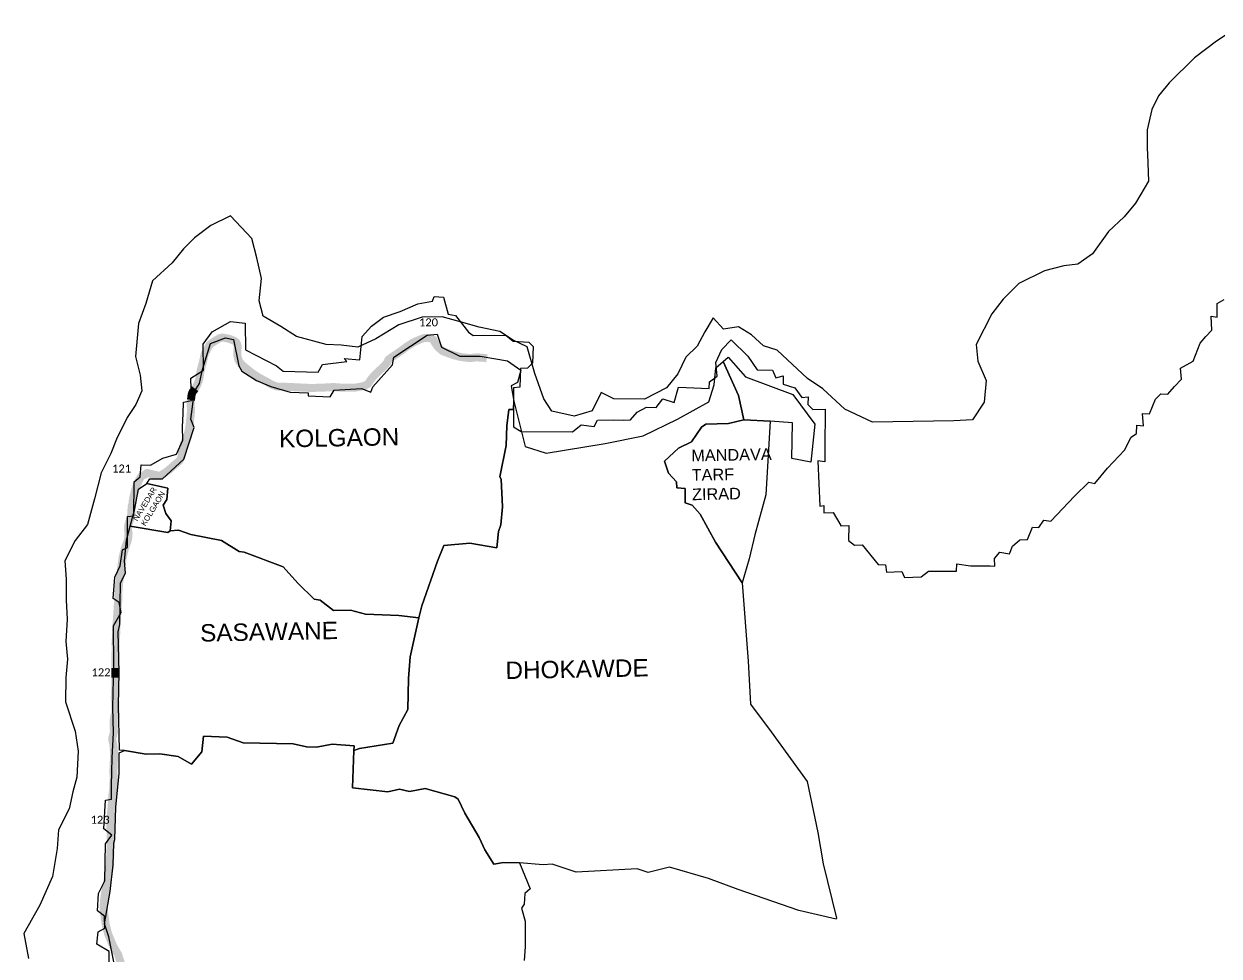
# Model space of a CAD drawing. Header units: metres. Extents: x 0 to 561379, y 0 to 4092696.
# Drawn here: x 274274 to 281741, y 2076673 to 2082498 of the extents above; entities that cross this region are included whole.
import ezdxf

# ---------------------------------------------------------------- set-up
doc = ezdxf.new("R2010")
doc.units = ezdxf.units.M
for name, color, linetype in [('ARTIFICIALLY PROTECTED', 10, 'Continuous'), ('COASTLINE', 5, 'Continuous'), ('DISTRICT BOUNDRY', 86, 'Continuous'), ('TALUKA BOUNDRY', 150, 'Continuous'), ('village', 32, 'Continuous'), ('VILLAGE NAME', 250, 'Continuous')]:
    doc.layers.add(name, color=color, linetype=linetype)
doc.styles.get("Standard").update_dxf_attribs({"font": 'calibri.ttf'})

msp = doc.modelspace()

# ---------------------------------------------------------------- linework, layer by layer
at = {"layer": 'ARTIFICIALLY PROTECTED', "const_width": 50, "flags": 128}
for points in [[(275924.7021344652, 2080229.565874454), (275913.6552884218, 2080230.041933626), (275898.7973362956, 2080231.625983786), (275871.960421496, 2080231.01577458), (275851.7892732014, 2080232.462940438), (275822.30858338, 2080244.143485444), (275795.7053434648, 2080259.474026776), (275764.3610396617, 2080276.009524753), (275737.1730125982, 2080291.238304515), (275709.3895568262, 2080308.630020336), (275689.6876579674, 2080322.847450163), (275672.6900220994, 2080337.784939084), (275659.0206206872, 2080347.88379487), (275641.2474861059, 2080362.663527455), (275628.9821286232, 2080375.476030936), (275620.347398289, 2080387.302011867), (275615.0528537321, 2080395.316858269), (275606.5814478152, 2080429.550801321), (275606.4277329748, 2080448.864674675), (275609.4955672974, 2080479.828303942), (275607.1566090499, 2080493.204147542), (275601.1746552449, 2080506.386680474), (275589.8251453907, 2080516.809889488), (275559.3028250348, 2080529.072802677), (275533.5355093974, 2080534.744333228), (275515.2836031201, 2080538.116582078), (275496.5419327416, 2080533.65045507), (275471.5413448818, 2080519.241607585), (275448.0746741833, 2080503.759792952), (275436.0050255857, 2080494.232162022), (275431.8376254793, 2080488.558188648), (275425.6927819444, 2080476.531949243), (275412.6574405832, 2080451.798569765), (275407.6870951356, 2080443.81331466), (275404.5835029103, 2080437.294212763), (275401.2885650549, 2080427.174378068), (275397.5260805797, 2080408.193447419), (275392.103165624, 2080383.419171596), (275390.6420932527, 2080378.184432031)], [(276832.0822385912, 2080524.029660523), (276821.8475585905, 2080530.228777566), (276807.8902546437, 2080534.57075327), (276790.2001833645, 2080536.121829417), (276776.2428794195, 2080535.49932394), (276759.4961433624, 2080529.917524828), (276740.5685785645, 2080521.856078899), (276717.9183898204, 2080512.554809561), (276702.8926021967, 2080504.828440137)], [(276702.8926021967, 2080504.828440137), (276687.8716503196, 2080495.663286747), (276661.4185922696, 2080478.141725315), (276629.0812361726, 2080454.027118752), (276602.7444051008, 2080435.783740856), (276568.6485797109, 2080412.639915338), (276553.540947523, 2080401.822702534), (276550.0737928661, 2080396.415214562), (276547.134106019, 2080387.844448311), (276542.0694129821, 2080380.058417249), (276533.5409028851, 2080369.537176675), (276523.7059839895, 2080358.708474281), (276511.010068992, 2080346.698166523), (276494.4137991347, 2080331.492099747), (276477.1847987146, 2080314.55146803), (276463.4313655563, 2080301.802951731), (276458.5137280751, 2080296.427086864), (276450.5068557241, 2080286.875187217), (276449.3322756399, 2080285.343338792)], [(275343.4397243592, 2080218.214342913), (275336.9270579066, 2080209.34635218), (275329.9185966408, 2080200.464479164), (275325.5382638413, 2080192.333464791), (275322.2759805451, 2080182.074017022), (275320.4703662039, 2080172.187640081), (275319.1358281343, 2080159.397742938), (275317.5659299622, 2080148.569683769), (275317.3526015057, 2080147.503630003)], [(275261.080573572, 2079808.704303584), (275256.4331907319, 2079788.742870203), (275251.1480923949, 2079776.904303671), (275246.1236348974, 2079769.371703482), (275239.0898928944, 2079762.341248052), (275228.4139444042, 2079752.925497816), (275216.083709929, 2079743.089721287), (275204.1771773955, 2079732.551333448), (275184.6832540203, 2079715.219186353), (275166.0760074418, 2079700.070963923), (275161.8410672821, 2079697.205573404), (275146.6006185159, 2079687.233558475), (275127.9142058694, 2079675.349167294), (275126.8341320502, 2079675.046480719)], [(275126.8341320502, 2079675.046480719), (275122.9122806769, 2079673.947396806), (275114.2728171701, 2079675.173247705), (275093.1383328724, 2079680.041981546), (275074.1517445339, 2079684.244682911), (275064.2789909333, 2079686.619625336), (275051.7405230567, 2079690.598364539), (275044.5308367177, 2079691.491626848), (275040.1212376865, 2079690.167784191), (275034.5797572091, 2079684.987328039), (275027.8466241909, 2079680.521481733), (275019.5045179274, 2079677.24641922), (275012.1903667929, 2079673.515420736), (275005.7022414141, 2079668.375673152), (274997.4610991362, 2079653.963462089), (274993.5401698889, 2079647.106492755), (274981.2257089969, 2079619.912470948), (274968.7599356947, 2079585.881735789), (274966.1629710549, 2079575.513809666), (274964.7480287201, 2079568.802139531)], [(274907.0449653853, 2079226.68793719), (274904.7247340357, 2079218.40901105), (274901.3000843149, 2079204.951231361), (274897.0692033709, 2079190.159108723), (274891.7983477027, 2079169.208180014), (274887.8600743974, 2079142.010171915), (274881.9468743648, 2079101.393693585), (274878.0259374646, 2079064.919878489), (274867.9911033252, 2078996.593648082), (274864.2493489177, 2078946.386994747), (274864.2493489177, 2078946.386994747), (274864.0779483626, 2078935.261014841), (274864.0779483626, 2078935.261014841), (274864.0779483626, 2078935.261014841), (274864.5454456678, 2078926.571040985), (274864.2477224095, 2078913.935924768), (274863.4397045622, 2078902.243318635), (274863.1532073501, 2078890.717223743), (274861.9934980404, 2078878.464419947), (274860.107766468, 2078859.347059951), (274858.7208793479, 2078832.416698328), (274856.5620468195, 2078802.746203854), (274855.0802763195, 2078773.782879213), (274853.3408903884, 2078756.562444375), (274850.7555454747, 2078735.559802991), (274850.260256666, 2078711.428767086), (274850.6376673955, 2078689.592817975), (274849.5591412981, 2078665.802906028), (274846.6273092725, 2078642.301172977), (274845.9002210285, 2078623.692871777), (274846.8925200048, 2078608.735887472), (274846.456872372, 2078592.076774144), (274846.2156460065, 2078572.952702895), (274845.9572436357, 2078561.822592912)], [(274844.6587483106, 2078473.281594186), (274844.4857980089, 2078458.593290429), (274846.0424043151, 2078415.674900799), (274846.017111321, 2078412.79963257)], [(274846.4204620305, 2078194.793278869), (274836.7581872023, 2078166.951583325), (274835.7362757135, 2078152.799548843), (274834.4932159761, 2078132.724081052), (274835.8067461092, 2078112.444465425), (274835.3329207043, 2078094.492084366), (274836.062857482, 2078075.087684325), (274830.1369381017, 2078048.248675454), (274827.2154106574, 2078039.018388589), (274825.7558931688, 2078033.766023031), (274825.7558931688, 2078025.741569693), (274827.7993600796, 2078017.133710768), (274829.2588775682, 2078011.297725213), (274831.319289194, 2078002.179305607)], [(274831.319289194, 2078002.179305607), (274832.9756203956, 2077994.849157246), (274837.05899355, 2077941.101443405), (274836.9342679924, 2077907.884471883), (274834.9859029699, 2077880.428014091), (274833.4021181957, 2077838.390650487), (274833.7515976822, 2077800.113449613), (274834.6364234834, 2077776.37092195), (274833.2882548051, 2077755.110206391), (274831.8180553149, 2077718.480011298), (274826.499331285, 2077678.273395155), (274823.2626847927, 2077624.285758179), (274817.7685720115, 2077558.655686023), (274815.2693396981, 2077524.858470729), (274815.1377112144, 2077507.009767352), (274813.767223931, 2077486.879879626), (274815.7337384089, 2077455.714207532), (274816.4650994535, 2077431.8844156), (274814.9916401318, 2077413.96351655), (274815.2875315768, 2077397.613365902), (274815.6569249788, 2077369.309830036), (274814.3330689108, 2077324.573063143), (274811.8172736833, 2077276.772287178), (274811.3766518218, 2077243.723788107), (274809.4652856644, 2077225.649578535), (274807.5368624249, 2077213.730274211), (274806.5035568011, 2077207.52379073), (274802.8492237208, 2077187.261351877), (274799.0919253703, 2077162.366017024), (274794.2312585645, 2077134.37069633), (274787.9297564207, 2077101.430884156), (274780.2800189907, 2077065.646101865), (274776.0242735029, 2077030.735862948), (274773.7746439608, 2077010.87112781), (274771.4111270256, 2076980.611131868), (274773.5524438664, 2076960.218847263), (274773.5524438664, 2076960.218847263), (274774.8322341407, 2076947.234376223)], [(274801.2324156539, 2076807.979552958), (274795.4441950403, 2076829.509599085), (274790.248772874, 2076850.530313913), (274783.8330851518, 2076877.297614741), (274781.0397581143, 2076898.271321933), (274777.9717598945, 2076920.298292012), (274775.1305770965, 2076944.207454119), (274775.1305770965, 2076944.207454119), (274774.8322341407, 2076947.234376223)]]:
    msp.add_lwpolyline(points, dxfattribs=at)
at = {"layer": 'COASTLINE', "const_width": 50, "flags": 128}
msp.add_lwpolyline([(277166.3607504873, 2080407.361704914), (277151.6960822188, 2080410.345645646), (277139.4480991562, 2080411.875879266), (277126.3130488048, 2080412.410224732), (277113.0050551142, 2080413.587327517), (277096.3877305416, 2080413.55208186), (277081.5055752659, 2080412.154092974), (277066.4745009648, 2080410.321836329), (277051.9036581665, 2080410.064359652), (277041.6545876357, 2080411.419097717), (277029.2423361859, 2080413.123054355), (277011.2327820054, 2080415.274584), (276994.2146677283, 2080418.325282192), (276981.2598922248, 2080421.739094676), (276956.2555161019, 2080427.980674157), (276939.7726889433, 2080434.435317189), (276927.9306779317, 2080438.153146703), (276914.4783378688, 2080443.859246529), (276898.1589285137, 2080449.600763907), (276888.6674473027, 2080454.47815874), (276880.7833336187, 2080460.863722828), (276864.8430819981, 2080474.345401399), (276853.6203812924, 2080487.659177723), (276848.680915278, 2080494.930194597), (276839.950871417, 2080508.01897722), (276832.0822385912, 2080524.029660523), (276821.8475585905, 2080530.228777566), (276807.8902546437, 2080534.57075327), (276790.2001833645, 2080536.121829417), (276776.2428794195, 2080535.49932394), (276759.4961433624, 2080529.917524828), (276740.5685785645, 2080521.856078899), (276717.9183898204, 2080512.554809561), (276702.8926021967, 2080504.828440137), (276687.8716503196, 2080495.663286747), (276661.4185922696, 2080478.141725315), (276629.0812361726, 2080454.027118752), (276602.7444051008, 2080435.783740856), (276568.6485797109, 2080412.639915338), (276553.540947523, 2080401.822702534), (276550.0737928661, 2080396.415214562), (276547.134106019, 2080387.844448311), (276542.0694129821, 2080380.058417249), (276533.5409028851, 2080369.537176675), (276523.7059839895, 2080358.708474281), (276511.010068992, 2080346.698166523), (276494.4137991347, 2080331.492099747), (276477.1847987146, 2080314.55146803), (276463.4313655563, 2080301.802951731), (276458.5137280751, 2080296.427086864), (276450.5068557241, 2080286.875187217), (276442.4394520306, 2080276.353946643), (276434.448602682, 2080265.141238586), (276428.9249894784, 2080255.657983875), (276421.989136936, 2080247.642794522), (276415.0442789342, 2080243.410928074), (276402.6216830565, 2080236.690601288), (276383.0318187803, 2080232.264219746), (276352.8430135677, 2080226.143403139), (276335.2578806964, 2080225.006419674), (276320.249563598, 2080225.084690063), (276304.0378457992, 2080224.214405873), (276282.5380238869, 2080224.434058759), (276254.0468052616, 2080225.221738753), (276225.0880001848, 2080227.592120049), (276206.2077810502, 2080228.804982207), (276171.6241496463, 2080226.362246717), (276133.4518003066, 2080225.017766948), (276073.2168334418, 2080222.732045449), (276011.1373128009, 2080225.268069445), (275990.7807257002, 2080226.362221031), (275955.0903779392, 2080228.256305913), (275913.6552884218, 2080230.041933626), (275898.7973362956, 2080231.625983786), (275871.960421496, 2080231.01577458), (275851.7892732014, 2080232.462940438), (275822.30858338, 2080244.143485444), (275795.7053434648, 2080259.474026776), (275764.3610396617, 2080276.009524753), (275737.1730125982, 2080291.238304515), (275709.3895568262, 2080308.630020336), (275689.6876579674, 2080322.847450163), (275672.6900220994, 2080337.784939084), (275659.0206206872, 2080347.88379487), (275641.2474861059, 2080362.663527455), (275628.9821286232, 2080375.476030936), (275620.347398289, 2080387.302011867), (275615.0528537321, 2080395.316858269), (275606.5814478152, 2080429.550801321), (275606.4277329748, 2080448.864674675), (275609.4955672974, 2080479.828303942), (275607.1566090499, 2080493.204147542), (275601.1746552449, 2080506.386680474), (275589.8251453907, 2080516.809889488), (275559.3028250348, 2080529.072802677), (275533.5355093974, 2080534.744333228), (275515.2836031201, 2080538.116582078), (275496.5419327416, 2080533.65045507), (275471.5413448818, 2080519.241607585), (275448.0746741833, 2080503.759792952), (275436.0050255857, 2080494.232162022), (275431.8376254793, 2080488.558188648), (275425.6927819444, 2080476.531949243), (275412.6574405832, 2080451.798569765), (275407.6870951356, 2080443.81331466), (275404.5835029103, 2080437.294212763), (275401.2885650549, 2080427.174378068), (275397.5260805797, 2080408.193447419), (275392.103165624, 2080383.419171596), (275385.6873820131, 2080360.432660477), (275380.3250313085, 2080341.538704846), (275375.7090192389, 2080317.73049764), (275373.0396685968, 2080297.239311904), (275370.2087271566, 2080280.91209618), (275363.9724617529, 2080260.565331914), (275359.216478563, 2080249.181740265), (275353.5845712398, 2080235.296215575), (275345.5627440866, 2080221.105158742), (275336.9270579066, 2080209.34635218), (275329.9185966408, 2080200.464479164), (275325.5382638413, 2080192.333464791), (275322.2759805451, 2080182.074017022), (275320.4703662039, 2080172.187640081), (275319.1358281343, 2080159.397742938), (275317.5659299622, 2080148.569683769), (275316.0672451343, 2080141.080394102), (275315.5961688627, 2080131.350749791), (275315.9102197104, 2080117.541125718), (275317.3245167255, 2080093.256358902), (275317.1603699672, 2080073.209805338), (275316.2969081692, 2080053.672043196), (275312.7597413646, 2080028.281357226), (275310.6400761756, 2080007.40975967), (275308.1230405262, 2079982.097976035), (275307.1751909154, 2079973.582527183), (275300.816551415, 2079945.492223514), (275291.6239768837, 2079919.870405158), (275286.5211847076, 2079907.629822647), (275277.3132206114, 2079880.288969796), (275269.3765721003, 2079858.473667302), (275265.6086740607, 2079845.668118336), (275263.3412411825, 2079831.427533134), (275261.080573572, 2079808.704303584), (275256.4331907319, 2079788.742870203), (275251.1480923949, 2079776.904303671), (275246.1236348974, 2079769.371703482), (275239.0898928944, 2079762.341248052), (275228.4139444042, 2079752.925497816), (275216.083709929, 2079743.089721287), (275204.1771773955, 2079732.551333448), (275184.6832540203, 2079715.219186353), (275166.0760074418, 2079700.070963923), (275161.8410672821, 2079697.205573404), (275146.6006185159, 2079687.233558475), (275127.9142058694, 2079675.349167294), (275122.9122806769, 2079673.947396806), (275114.2728171701, 2079675.173247705), (275093.1383328724, 2079680.041981546), (275074.1517445339, 2079684.244682911), (275064.2789909333, 2079686.619625336), (275051.7405230567, 2079690.598364539), (275044.5308367177, 2079691.491626848), (275040.1212376865, 2079690.167784191), (275034.5797572091, 2079684.987328039), (275027.8466241909, 2079680.521481733), (275019.5045179274, 2079677.24641922), (275012.1903667929, 2079673.515420736), (275005.7022414141, 2079668.375673152), (274997.4610991362, 2079653.963462089), (274993.5401698889, 2079647.106492755), (274981.2257089969, 2079619.912470948), (274968.7599356947, 2079585.881735789), (274966.1629710549, 2079575.513809666), (274961.8047143921, 2079554.840754401), (274957.5938693518, 2079539.847380879), (274954.2974036504, 2079520.084918606), (274951.9288478236, 2079498.252556464), (274948.3760140833, 2079488.125613161), (274946.9136480609, 2079480.844728577), (274946.6505147542, 2079473.216502188), (274945.7293701475, 2079460.327762716), (274945.0656617798, 2079444.505271441), (274944.2759057931, 2079432.668420177), (274942.4314801792, 2079419.751164371), (274938.7472578189, 2079405.810107874), (274935.263682655, 2079393.93864836), (274931.2886361224, 2079382.188005659), (274925.8938692353, 2079366.668902441), (274924.1063048769, 2079353.178016755), (274924.0988274757, 2079341.294424433), (274925.9674709227, 2079325.32776589), (274927.6780154495, 2079314.148719971), (274926.8738187659, 2079302.541859858), (274925.9526741591, 2079289.258394297), (274923.3676340446, 2079273.405924244), (274920.2089661642, 2079261.290985127), (274913.3447741921, 2079243.79979605), (274909.0025405317, 2079233.672852748), (274904.7247340357, 2079218.40901105), (274901.3000843149, 2079204.951231361), (274897.0692033709, 2079190.159108723), (274891.7983477027, 2079169.208180014), (274887.8600743974, 2079142.010171915), (274881.9468743648, 2079101.393693585), (274878.0259374646, 2079064.919878489), (274867.9911033252, 2078996.593648082), (274864.2493489177, 2078946.386994747), (274864.2493489177, 2078946.386994747), (274864.0779483626, 2078935.261014841), (274864.0779483626, 2078935.261014841), (274864.0779483626, 2078935.261014841), (274864.5454456678, 2078926.571040985), (274864.2477224095, 2078913.935924768), (274863.4397045622, 2078902.243318635), (274863.1532073501, 2078890.717223743), (274861.9934980404, 2078878.464419947), (274860.107766468, 2078859.347059951), (274858.7208793479, 2078832.416698328), (274856.5620468195, 2078802.746203854), (274855.0802763195, 2078773.782879213), (274853.3408903884, 2078756.562444375), (274850.7555454747, 2078735.559802991), (274850.260256666, 2078711.428767086), (274850.6376673955, 2078689.592817975), (274849.5591412981, 2078665.802906028), (274846.6273092725, 2078642.301172977), (274845.9002210285, 2078623.692871777), (274846.8925200048, 2078608.735887472), (274846.456872372, 2078592.076774144), (274846.2156460065, 2078572.952702895), (274845.4842849619, 2078541.450945236), (274845.0167635003, 2078503.687067926), (274844.4857980089, 2078458.593290429), (274846.0424043151, 2078415.674900799), (274845.6431835104, 2078370.292100614), (274841.8449469522, 2078292.056582269), (274842.1598879667, 2078274.297982041), (274844.4375264623, 2078262.631706354), (274846.4204620305, 2078194.793278869), (274836.7581872023, 2078166.951583325), (274835.7362757135, 2078152.799548843), (274834.4932159761, 2078132.724081052), (274835.8067461092, 2078112.444465425), (274835.3329207043, 2078094.492084366), (274836.062857482, 2078075.087684325), (274830.1369381017, 2078048.248675454), (274827.2154106574, 2078039.018388589), (274825.7558931688, 2078033.766023031), (274825.7558931688, 2078025.741569693), (274827.7993600796, 2078017.133710768), (274829.2588775682, 2078011.297725213), (274832.9756203956, 2077994.849157246), (274837.05899355, 2077941.101443405), (274836.9342679924, 2077907.884471883), (274834.9859029699, 2077880.428014091), (274833.4021181957, 2077838.390650487), (274833.7515976822, 2077800.113449613), (274834.6364234834, 2077776.37092195), (274833.2882548051, 2077755.110206391), (274831.8180553149, 2077718.480011298), (274826.499331285, 2077678.273395155), (274823.2626847927, 2077624.285758179), (274817.7685720115, 2077558.655686023), (274815.2693396981, 2077524.858470729), (274815.1377112144, 2077507.009767352), (274813.767223931, 2077486.879879626), (274815.7337384089, 2077455.714207532), (274816.4650994535, 2077431.8844156), (274814.9916401318, 2077413.96351655), (274815.2875315768, 2077397.613365902), (274815.6569249788, 2077369.309830036), (274814.3330689108, 2077324.573063143), (274811.8172736833, 2077276.772287178), (274811.3766518218, 2077243.723788107), (274809.4652856644, 2077225.649578535), (274807.5368624249, 2077213.730274211), (274806.5035568011, 2077207.52379073), (274802.8492237208, 2077187.261351877), (274799.0919253703, 2077162.366017024), (274794.2312585645, 2077134.37069633), (274787.9297564207, 2077101.430884156), (274780.2800189907, 2077065.646101865), (274776.0242735029, 2077030.735862948), (274773.7746439608, 2077010.87112781), (274771.4111270256, 2076980.611131868), (274773.5524438664, 2076960.218847263), (274773.5524438664, 2076960.218847263), (274775.1305770965, 2076944.207454119), (274775.1305770965, 2076944.207454119), (274777.9717598945, 2076920.298292012), (274781.0397581143, 2076898.271321933), (274783.8330851518, 2076877.297614741), (274790.248772874, 2076850.530313913), (274795.4441950403, 2076829.509599085), (274801.2324156539, 2076807.979552958), (274832.6152854813, 2076734.387504656), (274862.9744502408, 2076681.640540559), (274883.220655675, 2076616.614655925)], dxfattribs=at)
at = {"layer": 'DISTRICT BOUNDRY'}
msp.add_polyline3d([(281889.4091507542, 2082497.542716694, 0), (281724.4457154936, 2082389.979763136, 0), (281587.566229091, 2082284.834375932, 0), (281428.8038116031, 2082130.05889444, 0), (281362.1632371426, 2082047.515638426, 0), (281319.7541177731, 2081963.602931476, 0), (281291.248829579, 2081834.919346513, 0), (281292.0959412857, 2081718.868442896, 0), (281293.300492202, 2081683.433331509, 0), (281299.0269030206, 2081514.729920618, 0), (281218.1617079421, 2081377.422388314, 0), (281147.6811589836, 2081291.09081557, 0), (281049.1340621703, 2081199.773441436, 0), (280949.1256258244, 2081061.307753628, 0), (280858.3293924031, 2080995.405086765, 0), (280770.2940011633, 2080985.675647933, 0), (280650.2921476546, 2080955.71823269, 0), (280490.5608396876, 2080876.173580718, 0), (280391.9732277245, 2080777.217908482, 0), (280320.2215000524, 2080687.055734409, 0), (280222.6121295521, 2080494.958534924, 0), (280233.7186175254, 2080390.319447883, 0), (280285.5892008414, 2080270.175707892, 0), (280272.3300284214, 2080135.043012968, 0), (280201.0212588839, 2080023.614802509, 0), (280083.4142195844, 2080018.5661857, 0), (279576.0046462996, 2080010.042034974, 0), (279402.288140512, 2080091.158466893, 0), (279265.0787519797, 2080218.102922052, 0), (279169.7242767953, 2080282.349732808, 0), (278980.5744167223, 2080458.03583142, 0), (278895.3500087671, 2080486.488296065, 0), (278820.4974233742, 2080554.457400298, 0), (278739.2156503843, 2080605.84551001, 0), (278643.6556231742, 2080589.764644141, 0), (278579.0471985789, 2080660.191085821, 0), (278527.7458487457, 2080573.759033975, 0), (278480.2404290901, 2080484.730496319, 0), (278408.6470862405, 2080414.899061844, 0), (278359.8086314576, 2080311.90189735, 0), (278288.1262857234, 2080222.98009977, 0), (278151.6388349901, 2080152.217448345, 0), (277959.4920220834, 2080154.386747457, 0), (277880.7885560173, 2080194.326481785, 0), (277824.284890639, 2080079.809362298, 0), (277712.1782430862, 2080047.172965339, 0), (277572.4140468533, 2080077.190405671, 0), (277521.9420121538, 2080155.231090649, 0), (277465.4832180963, 2080313.574803506, 0), (277417.9837638526, 2080480.818717237, 0), (277325.406398081, 2080524.628923891, 0), (277248.1156011132, 2080574.704573639, 0), (277117.3470172166, 2080603.342389975, 0), (277008.2163518404, 2080633.169095618, 0), (276886.4088949182, 2080668.200452021, 0), (276761.8912089681, 2080664.905021402, 0), (276615.5598961317, 2080617.105738242, 0), (276471.5890551321, 2080529.773354179, 0), (276360.8387214203, 2080478.030303356, 0), (276255.4978400538, 2080489.977485453, 0), (276161.5503175012, 2080494.202628256, 0), (275976.4689665239, 2080543.475336425, 0), (275879.0637212989, 2080607.615512075, 0), (275768.9555347955, 2080671.868076734, 0), (275742.7686328413, 2080766.290640478, 0), (275758.7540603479, 2080907.755405706, 0), (275728.9309006408, 2081036.620406163, 0), (275697.7951856712, 2081156.576495643, 0), (275563.8267171418, 2081298.472127441, 0), (275441.5728996192, 2081238.970744461, 0), (275339.5981862767, 2081160.307955787, 0), (275271.9831132976, 2081091.69714486, 0), (275199.1965129679, 2081005.276164127, 0), (275078.0807965425, 2080892.324094933, 0), (275035.5129820796, 2080750.953536775, 0), (274989.0900630363, 2080626.306332619, 0), (274970.1686590984, 2080418.625027268, 0), (275000.0587786291, 2080303.686292924, 0), (275009.7203820773, 2080204.349256781, 0), (274973.6255178141, 2080119.030254887, 0), (274919.7768741475, 2080037.696020679, 0), (274851.767096251, 2079903.707088907, 0), (274817.8385350942, 2079813.045250074, 0), (274756.2551256727, 2079692.994981626, 0), (274714.5252032515, 2079530.923185186, 0), (274670.2026296604, 2079368.841815308, 0), (274594.6508998745, 2079270.563376637, 0), (274528.9485937121, 2079143.016854335, 0), (274538.6309832291, 2079028.166019471, 0), (274538.2388652526, 2078898.032421474, 0), (274544.1379242206, 2078779.377287336, 0), (274536.1507593028, 2078637.81639224, 0), (274545.862926828, 2078528.04041189, 0), (274536.6851739071, 2078414.522111915, 0), (274533.6787878508, 2078262.697928576, 0), (274593.4590010404, 2078077.650680695, 0), (274613.1823521067, 2077952.595895251, 0), (274605.1013602173, 2077790.564267456, 0), (274579.6432880802, 2077700.020337882, 0), (274556.6091642325, 2077592.917899903, 0), (274489.4110823011, 2077461.627510218, 0), (274481.458600106, 2077345.51320717, 0), (274451.8347657115, 2077169.543131854, 0), (274373.0073628708, 2076992.395162972, 0), (274273.9228875559, 2076814.047720666, 0), (274303.6193212578, 2076658.363713342, 0)], dxfattribs=at)
at = {"layer": 'TALUKA BOUNDRY'}
msp.add_polyline3d([(274806.9355000119, 2076545.928179918, 0), (274805.9985241748, 2076702.903834678, 0), (274730.3748657398, 2076748.235599521, 0), (274736.940537821, 2076825.158220059, 0), (274779.5340913063, 2076848.339586698, 0), (274777.6022411173, 2076922.402627745, 0), (274732.8638446641, 2076955.517341146, 0), (274739.8206945963, 2077065.012818715, 0), (274780.268694734, 2077144.490192266, 0), (274783.0420983873, 2077375.461302842, 0), (274823.16942625, 2077428.288192662, 0), (274772.8623760235, 2077467.393012344, 0), (274783.4931884472, 2077647.922697098, 0), (274820.2306253131, 2077653.404711624, 0), (274821.261816556, 2077739.278602919, 0), (274822.2930489313, 2077825.152500344, 0), (274826.1447687446, 2077910.992532243, 0), (274833.6704378095, 2078067.866761173, 0), (274829.950120487, 2078227.837673297, 0), (274835.9361049726, 2078491.347946872, 0), (274833.2479861756, 2078737.192892662, 0), (274882.2071570522, 2078821.010300247, 0), (274868.8526276808, 2078883.364283398, 0), (274832.4733626624, 2078907.494136225, 0), (274842.5352848867, 2079040.645207522, 0), (274874.4121257029, 2079111.340596094, 0), (274889.722982141, 2079211.851018451, 0), (274920.9235765716, 2079226.28419507, 0), (274920.4155547213, 2079418.794221905, 0), (274959.9697365455, 2079424.242273089, 0), (274962.5129826123, 2079635.966032258, 0), (274999.566604167, 2079668.098537822, 0), (275006.0961139783, 2079742.060074668, 0), (275065.3196289851, 2079741.348833613, 0), (275141.9795341694, 2079783.371613366, 0), (275226.9040947589, 2079809.006721375, 0), (275267.4520747811, 2079897.368026732, 0), (275265.6267560407, 2079980.314570434, 0), (275269.4062002785, 2080060.23227644, 0), (275270.2944879527, 2080134.261488151, 0), (275321.1984606407, 2080145.497118481, 0), (275317.2279931078, 2080284.739684107, 0), (275396.7940117684, 2080334.132320708, 0), (275393.1073576895, 2080497.064182935, 0), (275450.4315972381, 2080573.378077846, 0), (275564.0138657504, 2080637.171293039, 0), (275656.9682030507, 2080627.172530837, 0), (275657.8014482589, 2080461.313557861, 0), (275851.2150608076, 2080361.265015904, 0), (275893.1261639007, 2080328.185970739, 0), (276113.0557609271, 2080322.593713588, 0), (276139.0027049207, 2080369.668796506, 0), (276291.533272091, 2080388.577036087, 0), (276274.8252381142, 2080406.546109344, 0), (276373.4561639156, 2080399.44483064, 0), (276386.4690862831, 2080544.406635933, 0), (276446.4674031678, 2080608.844857557, 0), (276520.4593009214, 2080664.231474236, 0), (276625.2587288607, 2080701.481323872, 0), (276735.8035977937, 2080747.547907761, 0), (276826.2550194369, 2080764.238908691, 0), (276836.4955783512, 2080795.213309153, 0), (276895.6622304847, 2080790.065793248, 0), (276924.0195300955, 2080684.592275686, 0), (276970.4612732931, 2080676.635088584, 0), (277051.0070740889, 2080572.021063455, 0), (277080.3615970375, 2080550.200227548, 0), (277284.8653174096, 2080552.208997021, 0), (277330.9729186838, 2080516.121926586, 0), (277428.1930144606, 2080509.042947445, 0), (277456.076420378, 2080482.057525534, 0), (277450.5970569607, 2080376.98740667, 0), (277420.6171381555, 2080346.24738527, 0), (277375.4613044625, 2080343.822601852, 0), (277372.6607950729, 2080226.874391527, 0), (277333.1447740455, 2080224.382632659, 0), (277333.1641533501, 2080107.400884536, 0), (277333.0604146889, 2079980.055165336, 0), (277380.6676799208, 2079951.354472293, 0), (277702.1763109911, 2079949.016671631, 0), (277756.2851412555, 2079992.797797521, 0), (277836.5346767816, 2079981.480322845, 0), (277858.1594589179, 2080021.204722547, 0), (277955.5048985515, 2080024.492719118, 0), (278018.9215773733, 2080020.779450358, 0), (278062.6678835981, 2080023.222563199, 0), (278105.5479024557, 2080071.579957342, 0), (278105.5479024557, 2080071.579957342, 0), (278163.7276002783, 2080101.986943973, 0), (278163.7276002783, 2080101.986943973, 0), (278224.3589757932, 2080101.268876268, 0), (278265.8809424329, 2080154.084965066, 0), (278336.1369728413, 2080132.522515265, 0), (278362.6564145672, 2080228.458667313, 0), (278555.75919107, 2080220.251230872, 0), (278556.2493927084, 2080261.706931527, 0), (278604.610058887, 2080296.673554664, 0), (278597.1652570271, 2080382.646089056, 0), (278634.7793487731, 2080462.903220337, 0), (278691.8968451066, 2080522.93951592, 0), (278796.4572134536, 2080421.011906231, 0), (278854.6807101031, 2080335.920583338, 0), (278950.5438393954, 2080333.307982978, 0), (278971.1522445788, 2080287.161040457, 0), (279016.412394274, 2080298.473006304, 0), (279017.210920436, 2080246.6368557, 0), (279090.2696992874, 2080223.563450774, 0), (279090.2696992874, 2080223.563450774, 0), (279133.2817435097, 2080163.825626728, 0), (279174.2246940262, 2080167.785099521, 0), (279170.8285517951, 2080118.959996548, 0), (279202.892531162, 2080087.485956415, 0), (279280.4788036105, 2080089.53295444, 0), (279277.5825107053, 2079843.76078959, 0), (279278.0155718344, 2079760.833094205, 0), (279234.3738361308, 2079767.270430816, 0), (279246.5607400001, 2079485.041912251, 0), (279271.9768914486, 2079487.703964585, 0), (279271.4535833803, 2079443.287326619, 0), (279271.4535833803, 2079443.287326619, 0), (279329.3014565208, 2079445.567389887, 0), (279377.6950881208, 2079363.555693909, 0), (279376.2675752635, 2079362.091744666, 0), (279427.0478277138, 2079362.974604268, 0), (279424.5483661018, 2079270.456623246, 0), (279424.5483661018, 2079270.456623246, 0), (279462.2721274934, 2079240.397397975, 0), (279511.6600140952, 2079242.777669536, 0), (279610.3568732541, 2079120.934833548, 0), (279656.8551803272, 2079117.426482325, 0), (279663.3833758319, 2079072.927036621, 0), (279757.912133755, 2079076.258021548, 0), (279774.3982944966, 2079039.045384244, 0), (279880.2253211511, 2079043.724977385, 0), (279925.7484035958, 2079077.247615967, 0), (280100.6349568311, 2079078.15597034, 0), (280102.5836658994, 2079124.036416896, 0), (280187.0501583423, 2079111.19934684, 0), (280187.0501583423, 2079111.19934684, 0), (280309.7454173523, 2079111.241181034, 0), (280339.3399552085, 2079109.413479374, 0), (280337.0751803485, 2079156.824030304, 0), (280371.3858176646, 2079196.402079052, 0), (280430.505214887, 2079186.824707232, 0), (280450.8015254151, 2079233.970852469, 0), (280494.9996604614, 2079274.913979286, 0), (280542.9595988523, 2079275.832919, 0), (280574.9002522553, 2079353.938484556, 0), (280614.3475351435, 2079350.515038616, 0), (280645.9064306667, 2079396.048703633, 0), (280689.5491569642, 2079389.614792343, 0), (280836.6391860629, 2079546.333406795, 0), (280926.5113741953, 2079634.126952135, 0), (280964.4960617793, 2079626.279050348, 0), (281044.5748467406, 2079720.850924955, 0), (281150.266929494, 2079835.113824957, 0), (281190.6903585428, 2079915.342091716, 0), (281224.8076015378, 2079938.635452801, 0), (281226.8228965113, 2079990.437931406, 0), (281267.6615161604, 2079985.518723416, 0), (281262.9205916532, 2080062.572734354, 0), (281305.2036401504, 2080060.598206988, 0), (281342.9529239801, 2080153.444230295, 0), (281375.7805340922, 2080187.118055299, 0), (281420.8660049192, 2080183.630300898, 0), (281462.3261752434, 2080232.01091864, 0), (281506.5888488179, 2080278.878166453, 0), (281498.92354623, 2080347.081711316, 0), (281578.4009474586, 2080390.576737749, 0), (281623.4313434386, 2080503.328196309, 0), (281657.7541555785, 2080544.388664827, 0), (281694.8794968238, 2080583.935765033, 0), (281691.6680911395, 2080671.336882946, 0), (281729.6593981006, 2080664.230613251, 0), (281729.2505423726, 2080750.118302007, 0), (281771.8425972081, 2080774.794368338, 0)], dxfattribs=at)
at = {"layer": 'village'}
msp.add_lwpolyline([(274840.9638157301, 2076605.485741276), (274803.7730017523, 2076794.390181402), (274777.2569103077, 2076875.17813999), (274811.9675210122, 2077077.196761065), (274831.6050157353, 2077243.846019713), (274831.6050157353, 2077243.846019713), (274831.6050157353, 2077243.846019713), (274835.8886278888, 2077378.490704565), (274842.8796793097, 2077402.505966387), (274847.6195391663, 2077604.304470355), (274868.5437651902, 2077814.693186729), (274868.4702537756, 2077943.932163374), (274903.1334589201, 2077958.657400745), (275037.7513602763, 2077934.941875529), (275123.2819040091, 2077937.390775181), (275236.6568816705, 2077920.471102398), (275320.4681530872, 2077873.424879414), (275384.76046604, 2077950.373698316), (275395.2692209614, 2078047.235118517), (275543.7453294637, 2078041.827638978), (275643.226103732, 2078005.804679773), (275955.3574836901, 2078000.403646195), (276038.9656380066, 2077980.571644134), (276101.8693541092, 2077978.453391831), (276199.1247359557, 2077996.344342406), (276338.2031850434, 2077986.665726571), (276335.4696050006, 2077958.281434306), (276327.6974854583, 2077723.86995989), (276548.4990191754, 2077698.729753789), (276620.6194190129, 2077715.283301755), (276683.1069283702, 2077701.092485079), (276780.6500225875, 2077719.353367392), (276966.9352207726, 2077669.228207408), (276986.3069094465, 2077654.362597644), (277029.5264800868, 2077566.333105495), (277117.3347802602, 2077414.401786522), (277154.1444180178, 2077337.889812224), (277209.6879097344, 2077247.294715546), (277269.7015803448, 2077257.615620904), (277370.7674919121, 2077256.29659806), (277437.7017990997, 2077094.468071082), (277404.1633310152, 2077064.301034652), (277399.8452406748, 2076997.744476838), (277383.1181872238, 2076972.830856015), (277406.4951397323, 2076892.098489513), (277406.2850563637, 2076730.856813764), (277398.7311492499, 2076646.246685246)], dxfattribs=at)
for points in [[(275193.8068461334, 2079393.210237063, 0), (275161.0590803415, 2079438.338854318, 0), (275144.6495775362, 2079490.825714858, 0), (275166.0687091429, 2079526.000518822, 0), (275174.0686713027, 2079597.297275628, 0), (275042.9098659782, 2079626.991347527, 0), (275061.6471221505, 2079655.313626981, 0), (275140.7146672817, 2079654.730437734, 0), (275272.8896196589, 2079778.602986188, 0), (275337.6569231242, 2079975.527292074, 0), (275315.7925356287, 2080027.591176198, 0), (275339.879264031, 2080201.291838499, 0), (275371.0121630369, 2080250.949879789, 0), (275389.2891981164, 2080337.950382235, 0), (275438.859886118, 2080501.024439482, 0), (275533.0745016419, 2080536.67898066, 0), (275583.470953952, 2080526.082988746, 0), (275617.2425385945, 2080361.089671695, 0), (275635.071854617, 2080328.63327422, 0), (275727.3716650588, 2080270.014214179, 0), (275815.6239182015, 2080232.290562934, 0), (275938.1021255378, 2080196.16579971, 0), (276048.7875248505, 2080193.508006917, 0), (276050.3510322247, 2080173.759207537, 0), (276187.9097821217, 2080166.733704278, 0), (276211.9823163579, 2080208.76648283, 0), (276382.0038208643, 2080219.381323136, 0), (276440.4284103423, 2080196.28179916, 0), (276454.5308411372, 2080230.723846442, 0), (276576.6323674653, 2080367.432838623, 0), (276585.027762089, 2080415.292969106, 0), (276793.1913056102, 2080553.796439462, 0), (276856.7103264607, 2080559.028059593, 0), (276883.1454631783, 2080477.05929535, 0), (276997.2815653013, 2080422.263652002, 0), (277123.3679150667, 2080420.895381108, 0), (277295.6050911123, 2080393.045144313, 0), (277378.4603438801, 2080334.821783612, 0), (277357.294841859, 2080257.713466011, 0), (277317.9875053965, 2080236.4649788, 0), (277334.8928786188, 2080140.839428705, 0), (277333.016357534, 2080087.837848996, 0), (277303.6783146218, 2080089.165668724, 0), (277290.6369633095, 2079985.419493472, 0), (277287.0597750781, 2079862.665679327, 0), (277247.8517401111, 2079667.382181605, 0), (277254.9041568192, 2079652.74779904, 0), (277264.6197122086, 2079479.860669682, 0), (277252.7433369723, 2079368.722654382, 0), (277238.809602419, 2079325.796007033, 0), (277229.105771966, 2079224.880730237, 0), (277059.4589998575, 2079253.709276143, 0), (276898.1413382388, 2079237.788110614, 0), (276857.5476834717, 2079141.040253288, 0), (276758.9566864218, 2078861.355248882, 0), (276740.6614559362, 2078786.686031941, 0), (276616.232700346, 2078800.587675784, 0), (276408.0195069725, 2078810.38895971, 0), (276314.2788337268, 2078833.696183777, 0), (276207.179695112, 2078833.257381929, 0), (276124.5579289144, 2078897.433760448, 0), (276086.6613197897, 2078904.270515032, 0), (275984.6440561713, 2079003.164905652, 0), (275893.8945749914, 2079104.500061374, 0), (275650.896881875, 2079196.742535353, 0), (275619.4073892745, 2079202.150586867, 0), (275507.6578037084, 2079269.715631804, 0), (275316.4139106153, 2079306.614466762, 0), (275239.7373026365, 2079334.889749549, 0), (275187.1160636439, 2079329.568629631, 0)], [(279076.3371248501, 2080004.796334874, 0), (278936.7701128336, 2080014.48116963, 0), (278770.8034441502, 2080024.728876977, 0), (278737.4993661537, 2080174.978133058, 0), (278641.9453541323, 2080388.281706958, 0), (278674.0399580884, 2080415.024479798, 0), (278781.8892775379, 2080292.817873085, 0), (279076.8655086617, 2080182.55812365, 0), (279215.9690084406, 2079995.711558957, 0), (279190.6028363733, 2079759.336803462, 0), (279070.4477203601, 2079781.404597359, 0)], [(279350.1508608162, 2076910.251666959, 0), (279347.771148796, 2076903.926801594, 0), (279115.6401600883, 2076957.414868066, 0), (278735.7871329646, 2077090.167174783, 0), (278551.1581010253, 2077157.128511424, 0), (278306.691099753, 2077228.192441248, 0), (278174.8151467431, 2077196.131881987, 0), (278106.0879502826, 2077217.712711049, 0), (277724.678472788, 2077197.501872564, 0), (277574.5111275435, 2077247.520881228, 0), (277518.0471833863, 2077243.772027762, 0), (277370.7674919121, 2077256.29659806, 0), (277269.7015803448, 2077257.615620904, 0), (277209.6879097344, 2077247.294715546, 0), (277154.1444180178, 2077337.889812224, 0), (277117.3347802602, 2077414.401786522, 0), (277029.5264800868, 2077566.333105495, 0), (276986.3069094465, 2077654.362597644, 0), (276966.9352207726, 2077669.228207408, 0), (276780.6500225875, 2077719.353367392, 0), (276683.1069283702, 2077701.092485079, 0), (276620.6194190129, 2077715.283301755, 0), (276548.4990191754, 2077698.729753789, 0), (276327.6974854583, 2077723.86995989, 0), (276335.4696050006, 2077958.281434306, 0), (276369.6395312408, 2077970.787297705, 0), (276578.1290496428, 2078004.360796594, 0), (276618.1418087633, 2078113.881589271, 0), (276673.387291846, 2078213.441162842, 0), (276676.7010427053, 2078407.052748725, 0), (276687.790485883, 2078542.064785971, 0), (276740.6614559362, 2078786.686031941, 0), (276758.9566864218, 2078861.355248882, 0), (276857.5476834717, 2079141.040253288, 0), (276898.1413382388, 2079237.788110614, 0), (277059.4589998575, 2079253.709276143, 0), (277229.105771966, 2079224.880730237, 0), (277238.809602419, 2079325.796007033, 0), (277252.7433369723, 2079368.722654382, 0), (277264.6197122086, 2079479.860669682, 0), (277254.9041568192, 2079652.74779904, 0), (277247.8517401111, 2079667.382181605, 0), (277287.0597750781, 2079862.665679327, 0), (277290.6369633095, 2079985.419493472, 0), (277303.6783146218, 2080089.165668724, 0), (277333.016357534, 2080087.837848996, 0), (277334.8928786188, 2080140.839428705, 0), (277404.5608113519, 2079858.137427438, 0), (277536.4360361804, 2079814.595967589, 0), (277905.5961727594, 2079876.541283129, 0), (278143.3523230851, 2079923.192719111, 0), (278356.3186973189, 2080027.045891732, 0), (278552.0553489191, 2080136.529350395, 0), (278585.2447705981, 2080242.735524314, 0), (278596.8687021751, 2080349.019644435, 0), (278641.9453541323, 2080388.281706958, 0), (278737.4993661537, 2080174.978133058, 0), (278770.8034441502, 2080024.728876977, 0), (278675.990089045, 2080000.024339706, 0), (278535.0048313553, 2079997.31365536, 0), (278507.3190232722, 2079977.570111501, 0), (278444.0739148183, 2079886.849308547, 0), (278364.177460022, 2079846.733222169, 0), (278276.3790981338, 2079766.03682861, 0), (278300.9308316296, 2079689.627288424, 0), (278351.677737126, 2079636.524838593, 0), (278352.2579331836, 2079599.415473924, 0), (278405.1844062553, 2079593.958281364, 0), (278404.7740266745, 2079506.078671143, 0), (278449.1614940281, 2079489.591929663, 0), (278499.525507685, 2079433.667951556, 0), (278594.9689068565, 2079258.482722163, 0), (278760.2550821322, 2079005.958744859, 0), (278798.0958314673, 2078516.272894542, 0), (278812.4220486095, 2078247.392178121, 0), (278942.4901811982, 2078075.342197536, 0), (279166.993464348, 2077763.836027952, 0), (279234.1796434563, 2077445.526765687, 0), (279267.3820361316, 2077249.818942809, 0)], [(278405.1844062553, 2079593.958281364, 0), (278352.2579331836, 2079599.415473924, 0), (278351.677737126, 2079636.524838593, 0), (278300.9308316296, 2079689.627288424, 0), (278276.3790981338, 2079766.03682861, 0), (278364.177460022, 2079846.733222169, 0), (278444.0739148183, 2079886.849308547, 0), (278507.3190232722, 2079977.570111501, 0), (278535.0048313553, 2079997.31365536, 0), (278675.990089045, 2080000.024339706, 0), (278770.8034441502, 2080024.728876977, 0), (278936.7701128336, 2080014.48116963, 0), (278909.6788431653, 2079554.896117271, 0), (278840.7582483944, 2079305.004003746, 0), (278804.8217197491, 2079156.081340116, 0), (278760.2550821322, 2079005.958744859, 0), (278594.9689068565, 2079258.482722163, 0), (278499.525507685, 2079433.667951556, 0), (278449.1614940281, 2079489.591929663, 0), (278404.7740266745, 2079506.078671143, 0)], [(275161.0590803415, 2079438.338854318, 0), (275193.8068461334, 2079393.210237063, 0), (275187.1160636439, 2079329.568629631, 0), (275173.4792727414, 2079320.684683246, 0), (274938.5774425589, 2079360.0955885, 0), (274964.5090925035, 2079458.604942759, 0), (274989.4912545932, 2079590.915605471, 0), (275042.9098659782, 2079626.991347527, 0), (275174.0686713027, 2079597.297275628, 0), (275166.0687091429, 2079526.000518822, 0), (275144.6495775362, 2079490.825714858, 0)], [(276338.2031850434, 2077986.665726571, 0), (276199.1247359557, 2077996.344342406, 0), (276101.8693541092, 2077978.453391831, 0), (276038.9656380066, 2077980.571644134, 0), (275955.3574836901, 2078000.403646195, 0), (275643.226103732, 2078005.804679773, 0), (275543.7453294637, 2078041.827638978, 0), (275395.2692209614, 2078047.235118517, 0), (275384.76046604, 2077950.373698316, 0), (275320.4681530872, 2077873.424879414, 0), (275236.6568816705, 2077920.471102398, 0), (275123.2819040091, 2077937.390775181, 0), (275037.7513602763, 2077934.941875529, 0), (274903.1334589201, 2077958.657400745, 0), (274870.8471536956, 2077960.613978158, 0), (274864.1680905968, 2078239.663291838, 0), (274868.4934773916, 2078444.122141822, 0), (274863.3108349263, 2078699.865356499, 0), (274872.7947282356, 2078745.026578256, 0), (274876.4630710576, 2079003.679848965, 0), (274908.9054794932, 2079068.089112483, 0), (274901.7825929364, 2079140.452308897, 0), (274915.5019955455, 2079271.822237754, 0), (274938.5774425589, 2079360.0955885, 0), (275173.4792727414, 2079320.684683246, 0), (275187.1160636439, 2079329.568629631, 0), (275239.7373026365, 2079334.889749549, 0), (275316.4139106153, 2079306.614466762, 0), (275507.6578037084, 2079269.715631804, 0), (275619.4073892745, 2079202.150586867, 0), (275650.896881875, 2079196.742535353, 0), (275893.8945749914, 2079104.500061374, 0), (275984.6440561713, 2079003.164905652, 0), (276086.6613197897, 2078904.270515032, 0), (276124.5579289144, 2078897.433760448, 0), (276207.179695112, 2078833.257381929, 0), (276314.2788337268, 2078833.696183777, 0), (276408.0195069725, 2078810.38895971, 0), (276616.232700346, 2078800.587675784, 0), (276740.6614559362, 2078786.686031941, 0), (276687.790485883, 2078542.064785971, 0), (276676.7010427053, 2078407.052748725, 0), (276673.387291846, 2078213.441162842, 0), (276618.1418087633, 2078113.881589271, 0), (276578.1290496428, 2078004.360796594, 0), (276369.6395312408, 2077970.787297705, 0), (276335.4696050006, 2077958.281434306, 0)]]:
    msp.add_polyline3d(points, close=True, dxfattribs=at)

# ---------------------------------------------------------------- texts
at = {"layer": 'ARTIFICIALLY PROTECTED', "char_height": 50, "attachment_point": 1}
for s, insert in [('120', (276742.4030639035, 2080657.988495765)), ('121', (274824.9897457605, 2079744.488318722)), ('122', (274696.5927718898, 2078471.59155644)), ('123', (274690.785226087, 2077550.113621523))]:
    msp.add_mtext_dynamic_manual_height_columns(s, width=84.3741295307409, gutter_width=1, heights=[74.18822369209585], dxfattribs=dict(at, insert=insert))
at = {"layer": 'VILLAGE NAME', "attachment_point": 1}
for s, width, gutter_width, insert, char_height, rotation in [('{\\fArial|b0|i0|c0|p34;KOLGAON}', 726.9294945531301, 543.7415680209039, (275866.5463409658, 2079959.536299372), 108.7483136041808, 1.1028329887230697), ('{\\fArial|b0|i0|c0|p34;MANDAVA\\PTARF\\PZIRAD}', 486.2435518119127, 363.7090437014028, (278442.5394662308, 2079836.570142108), 72.74180874028055, 1.10283298872307), ('{\\fArial|b0|i0|c0|p34;NAVEDAR\\PKOLGAON}', 315.7995343380592, 543.7415680209036, (274952.1816362439, 2079405.994435159), 34.99999999999999, 58.49785622104225), ('{\\fArial|b0|i0|c0|p34;SASAWANE}', 726.9294945531301, 543.7415680209039, (275373.4977679899, 2078746.448674018), 108.7483136041808, 1.1028329887230697), ('{\\fArial|b0|i0|c0|p34;DHOKAWDE}', 726.9294945531301, 543.7415680209039, (277281.1644819693, 2078512.697216085), 108.7483136041808, 1.1028329887230697)]:
    msp.add_mtext_dynamic_manual_height_columns(s, width=width, gutter_width=gutter_width, heights=[0], dxfattribs=dict(at, insert=insert, char_height=char_height, rotation=rotation))

doc.saveas('drawing.dxf')
